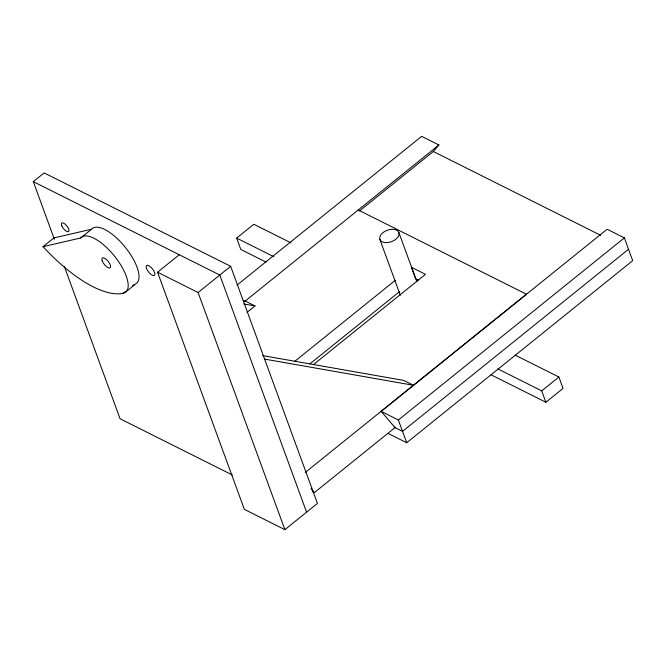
<?xml version="1.0" encoding="UTF-8"?>
<svg xmlns="http://www.w3.org/2000/svg" width="666" height="666" viewBox="0 0 666 666"><rect width="100%" height="100%" fill="white"/><g stroke="black" fill="none" stroke-linecap="round" stroke-linejoin="round"><path stroke-width="1" d="M236.971 285.173L421.653 136.347L438.894 144.988L433.333 151.498L359.615 210.897M54.371 239.219L33.3 181.643L44.147 172.902L230.652 266.3L317.424 503.429L284.882 529.653L244.339 509.348L157.559 272.219L179.254 254.737M125.599 291.375L123.277 293.248A105.436 41.517 51.1 0 1 44.073 247.735L43.057 246.678L53.904 237.937L91.583 229.204A35.24 13.878 51.1 0 1 123.576 245.23A35.24 13.878 51.1 0 1 137.271 282.65L126.423 291.392M43.057 246.678L80.736 237.945L91.583 229.204M132.576 285.756L134.124 284.507M265.934 262.054L240.817 249.475L236.655 238.095L253.829 224.259L291.034 242.89M157.559 272.219L198.102 292.524L230.652 266.3M244.489 301.64L438.894 144.988M246.936 312.437L255.011 305.927L245.279 301.057L243.232 300.699M294.505 361.546L395.304 280.311M309.956 363.827L399.475 291.691M313.37 364.668L425.466 274.342L411.438 267.316L415.601 278.696L418.231 280.011M305.303 472.435L526.448 294.222L358.266 209.998M395.038 427.605L381.143 411.355L607.134 229.246L624.383 237.879L632.7 260.639L406.701 442.748L388.103 433.433M381.143 411.355L398.385 419.988L624.383 237.879M312.52 491.675L314.377 492.607L395.379 427.331M628.546 249.259L402.539 431.368L394.172 427.172M497.993 368.972L541.708 390.867L558.882 377.023L563.045 388.411L545.87 402.247L491 374.767M243.764 303.954L255.011 305.927M262.67 355.602L403.721 380.411L413.453 385.281L264.227 359.032M433.258 151.457L600.64 235.281M515.168 355.136L558.882 377.023M236.655 238.095L273.859 256.726M33.3 181.643L219.805 275.041L306.576 512.171M232.342 474.991L120.071 418.764L64.369 266.542M311.064 488.727L314.377 492.607M541.708 390.867L545.87 402.247M398.884 232.542A10.107 6.069 -20.1 0 1 386.355 242.64A10.107 6.069 -20.1 0 1 382.892 232.717A10.107 6.069 -20.1 0 1 398.884 232.542L416.858 281.651M379.87 239.385L400.308 295.238M398.385 419.988L406.701 442.748M198.102 292.524L284.882 529.653M80.736 237.945A35.24 13.878 51.1 0 1 115.626 257.551A35.24 13.878 51.1 0 1 123.277 293.248M61.838 225.982A5.494 2.165 51.1 0 0 68.49 231.635A5.494 2.165 51.1 0 0 65.193 224.184A5.494 2.165 51.1 0 0 61.838 225.982M146.437 268.406A6.319 2.489 51.1 0 0 154.021 275.558A6.319 2.489 51.1 0 0 151.016 267.341A6.319 2.489 51.1 0 0 146.437 268.406M102.273 261.089A6.319 2.489 51.1 0 0 109.89 268.007A6.319 2.489 51.1 0 0 106.593 259.657A6.319 2.489 51.1 0 0 102.273 261.089"/></g></svg>
